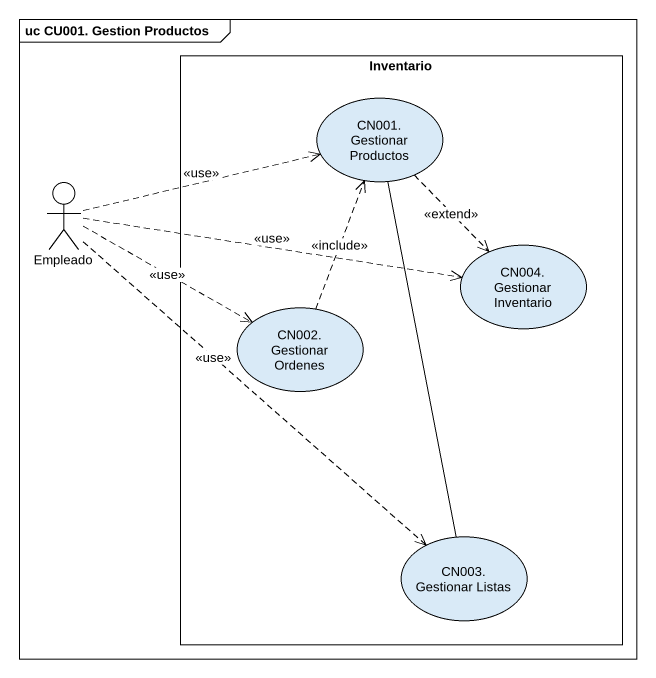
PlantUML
@startuml
mainframe uc CU001. Gestion Productos
rectangle Inventario {
  usecase "CN001. Gestionar Productos" as CN001_Gestionar_Productos
  usecase "CN004. Gestionar Inventario" as CN004_Gestionar_Inventario
  usecase "CN002. Gestionar Ordenes" as CN002_Gestionar_Ordenes
  usecase "CN003. Gestionar Listas" as CN003_Gestionar_Listas
}
actor Empleado
CN001_Gestionar_Productos ..> CN004_Gestionar_Inventario : <<extend>>
Empleado .right.> CN001_Gestionar_Productos : <<use>>
Empleado .right.> CN004_Gestionar_Inventario : <<use>>
Empleado .right.> CN002_Gestionar_Ordenes : <<use>>
Empleado ..> CN003_Gestionar_Listas : <<use>>
CN002_Gestionar_Ordenes .up.> CN001_Gestionar_Productos : <<include>>
CN003_Gestionar_Listas -up- CN001_Gestionar_Productos
@enduml
